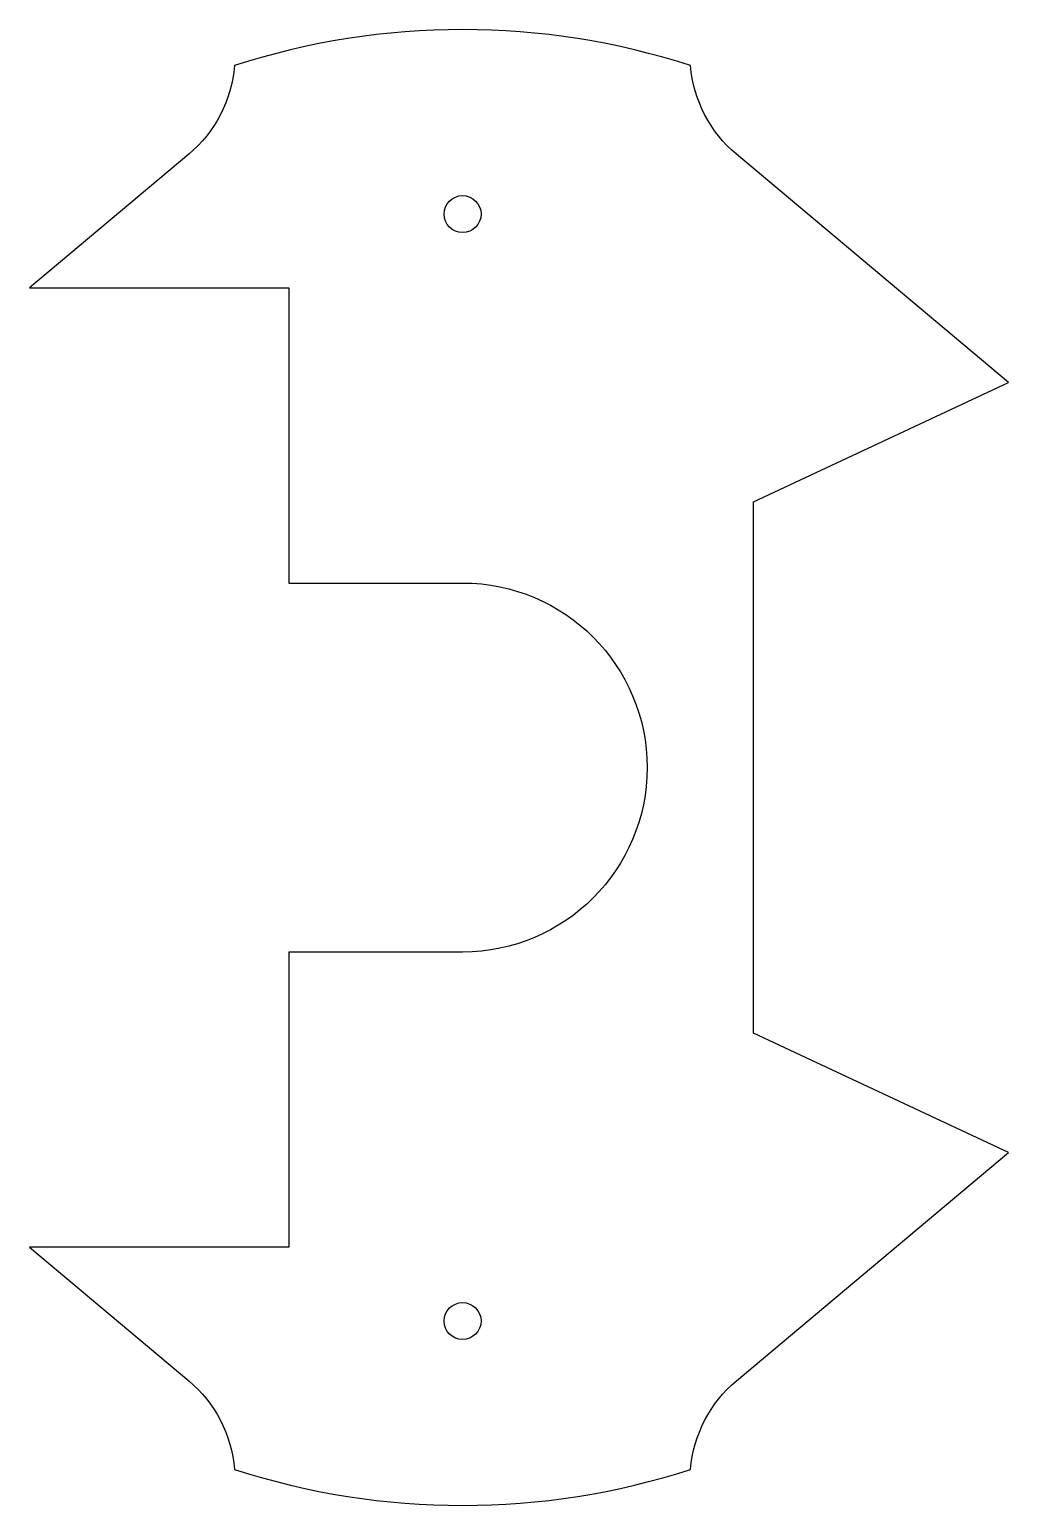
# Model space of a CAD drawing. Header units: millimetres. Extents: x -59 to 74, y -100 to 100.
import ezdxf

# ---------------------------------------------------------------- set-up
doc = ezdxf.new("R2010")
doc.units = ezdxf.units.MM
doc.layers.get('0').update_dxf_attribs({"linetype": 'CONTINUOUS'})

msp = doc.modelspace()

# ---------------------------------------------------------------- linework, layer by layer
msp.add_lwpolyline([(-37, 82.65), (-58.57, 64.55), (-23.46, 64.55), (-23.46, 24.55), (0.1, 24.55, -1), (0.1, -25.45), (-23.46, -25.45), (-23.46, -65.45), (-58.57, -65.45), (-37, -83.54, -0.200819), (-30.8, -95.55, 0.158362), (30.99, -95.55, -0.200819), (37.19, -83.54), (74.04, -52.62), (39.51, -36.45), (39.51, 35.55), (74.04, 51.73), (37.19, 82.65, -0.200819), (30.99, 94.66, 0.158362), (-30.8, 94.66, -0.200819)], format="xyb", close=True)
for centre in [(0.1, 74.55), (0.1, -75.45)]:
    msp.add_circle(centre, 2.5)

doc.saveas('drawing.dxf')
